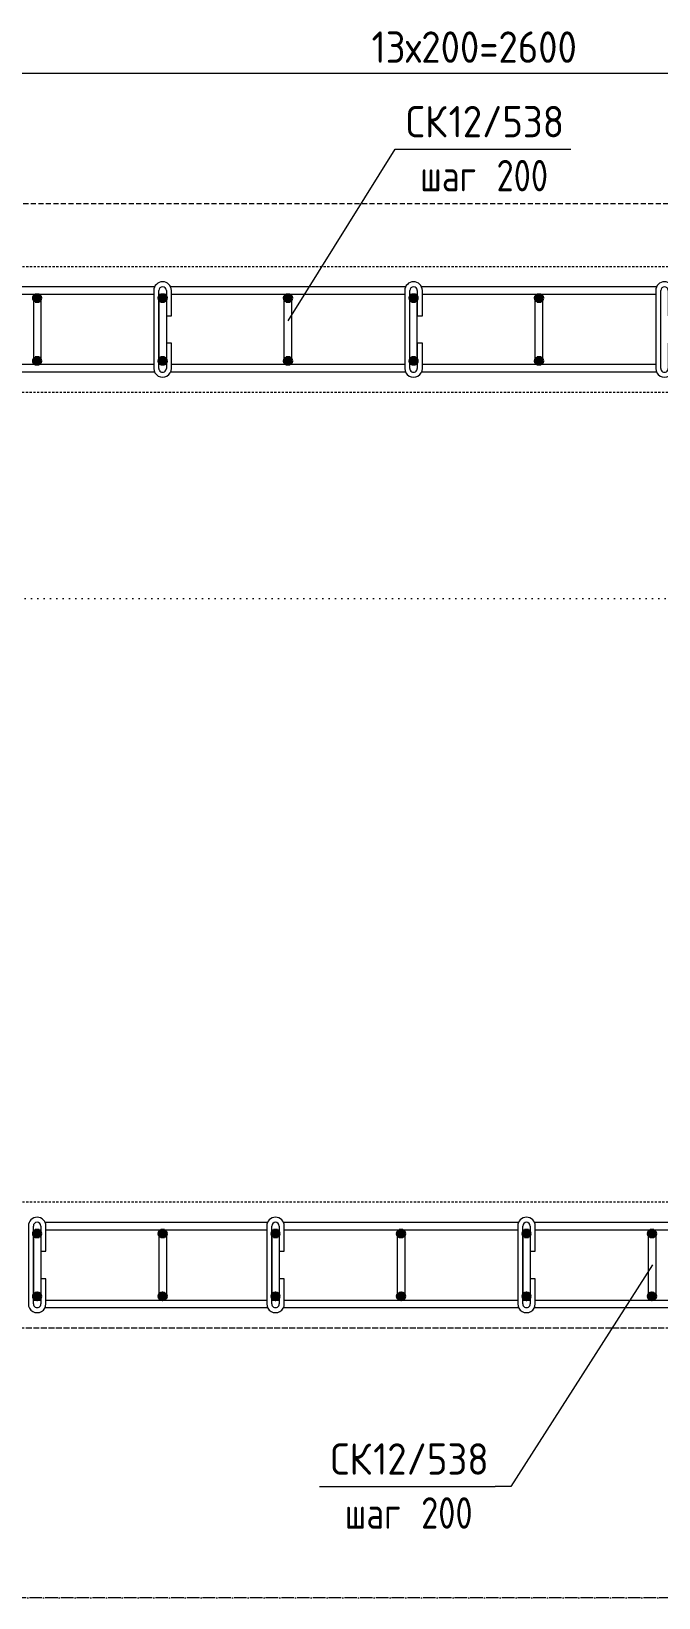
# Model space of a CAD drawing. Header units: millimetres. Extents: x -35709 to -15218, y -2926 to 78616.
# Drawn here: x -33939 to -32939, y 75905 to 78400 of the extents above; entities that cross this region are included whole.
import ezdxf

# ---------------------------------------------------------------- set-up
doc = ezdxf.new("R2010")
doc.units = ezdxf.units.MM
for name, pattern in [('01 Штриховая _4 мм_', [6, 3.5, -2.5]), ('01 Штриховая _8 мм_', [12, 8, -4]), ('02 Штрихпунктирная _20 мм_', [25, 20, -2.5, 0, -2.5]), ('04 Пунктир 10мм', [10, 0, -10])]:
    doc.linetypes.add(name, pattern=pattern)
for name, color, linetype, lineweight in [('AA_Dim', 7, 'Continuous', 9), ('AA_Dim-20', 7, 'Continuous', 9), ('AA_Oformlenie', 7, 'Continuous', 9), ('AA_Razrez', 7, 'Continuous', 9), ('AA_Vinoska', 7, 'Continuous', 9), ('KR_Armatura', 7, 'Continuous', 20), ('KR_Armatura_Tonkie', 7, 'Continuous', 20), ('Оси', 7, 'Continuous', 9)]:
    doc.layers.add(name, color=color, linetype=linetype, lineweight=lineweight)
doc.layers.add('AF_Stena_Опалубка', color=7, linetype='Continuous', lineweight=20, true_color=0x0063c6)
doc.layers.add('KR_Fundament', color=7, linetype='Continuous', lineweight=20, true_color=0x804000)
doc.styles.add('ISOCPEUR_1', font='isocpeur.TTF', dxfattribs={"width": 0.9, "height": 50})
doc.styles.add('ISOCPEUR_2', font='isocpeur.TTF', dxfattribs={"width": 0.8, "height": 50})
doc.dimstyles.new('00_Точн_3_знака__прозр_', dxfattribs={"dimscale": 304.8, "dimtxt": 50.137748, "dimasz": 0.111549, "dimexe": 0.098425, "dimexo": 0.065617, "dimgap": 0.006562, "dimtad": 1, "dimdec": 3, "dimrnd": 0.001, "dimdsep": 46, "dimtxsty": 'ISOCPEUR_1', "dimblk1": 'OBLIQUE', "dimblk2": 'OBLIQUE', "dimsah": 1, "dimcen": 0.09, "dimdle": 0.098425, "dimazin": 0, "dimtfac": 1, "dimtdec": 4, "dimtix": 1, "dimtmove": 0, "dimatfit": 3, "dimfxl": 1, "dimtvp": 1, "dimtolj": 1, "dimtzin": 0, "dimlwd": 18, "dimlwe": 18, "dimarcsym": 2})

# ---------------------------------------------------------------- blocks, each defined once
blk = doc.blocks.new('079_Шпилька _ЭлУзла_ - d8 А240-3884576-План армирования стен')
at = {"layer": 'AA_Oformlenie'}
for p, q in [((40, 14), (0, 14)), ((0, 6), (40, 6)), ((40, 6), (40, 14)), ((124, 14), (84, 14)), ((84, 14), (84, 6)), ((84, 6), (124, 6)), ((124, -6), (0, -6)), ((0, -14), (124, -14))]:
    blk.add_line(p, q, dxfattribs=at)
for centre, radius, start, end in [((0, 0), 14, 90, 270), ((0, 0), 6, 90, 270), ((124, 0), 14, 270, 90), ((124, 0), 6, 270, 90)]:
    blk.add_arc(centre, radius, start, end, dxfattribs=at)
blk = doc.blocks.new('DIMBLOCK10-План армирования стен')
at = {"layer": 'AA_Dim-20', "color": 30, "lineweight": 18, "true_color": 0xff8000, "transparency": 16777216}
for p, q in [((-34630.1, 78332.6), (-34630.1, 78362.6)), ((-34530.1, 78332.6), (-34530.1, 78362.6)), ((-31930.1, 78332.6), (-31930.1, 78362.6)), ((-34630.1, 78332.6), (-34630.1, 78001)), ((-31930.1, 78332.6), (-34530.1, 78332.6)), ((-34530.1, 78332.6), (-34530.1, 78001)), ((-31930.1, 78332.6), (-31930.1, 78001))]:
    blk.add_line(p, q, dxfattribs=at)
at = {"layer": 'AA_Dim-20', "color": 30, "lineweight": 30, "true_color": 0xff8000, "transparency": 16777216}
for p, q in [((-34630.1, 78332.6), (-34613.1, 78349.6)), ((-34530.1, 78332.6), (-34513.1, 78349.6)), ((-31930.1, 78332.6), (-31913.1, 78349.6)), ((-34630.1, 78332.6), (-34647.1, 78315.6)), ((-34530.1, 78332.6), (-34547.1, 78315.6)), ((-31930.1, 78332.6), (-31947.1, 78315.6))]:
    blk.add_line(p, q, dxfattribs=at)
at = {"layer": 'AA_Dim-20', "color": 0, "lineweight": 18, "transparency": 16777216, "insert": (-33397, 78399.8), "char_height": 50, "width": 400.724, "attachment_point": 1, "line_spacing_factor": 1.135194, "style": 'ISOCPEUR_1'}
blk.add_mtext('13х200=2600', dxfattribs=at)
blk = doc.blocks.new('_None')
blk = doc.blocks.new('042_М_Арматуры - Диам длина поз _ Шаг-2260295-План армирования стен')
at = {"layer": 'AA_Vinoska'}
blk.add_line((-7, 0), (7, 0), dxfattribs=at)

msp = doc.modelspace()

# ---------------------------------------------------------------- hatches: boundary and pattern name
at = {"layer": 'KR_Armatura', "lineweight": 35}
h = msp.add_hatch(color=256, dxfattribs=at)
edge = h.paths.add_edge_path()
edge.add_arc((-33930.0616, 77975), 6, 0, 360)
for points in [[(-33933.0616, 77969.8038), (-33927.0616, 77969.8038), (-33924.0616, 77975), (-33927.0616, 77980.1962), (-33933.0616, 77980.1962), (-33936.0616, 77975)], [(-33733.0616, 77969.8038), (-33727.0616, 77969.8038), (-33724.0616, 77975), (-33727.0616, 77980.1962), (-33733.0616, 77980.1962), (-33736.0616, 77975)], [(-33533.0616, 77969.8038), (-33527.0616, 77969.8038), (-33524.0616, 77975), (-33527.0616, 77980.1962), (-33533.0616, 77980.1962), (-33536.0616, 77975)], [(-33333.0616, 77969.8038), (-33327.0616, 77969.8038), (-33324.0616, 77975), (-33327.0616, 77980.1962), (-33333.0616, 77980.1962), (-33336.0616, 77975)], [(-33133.0616, 77969.8038), (-33127.0616, 77969.8038), (-33124.0616, 77975), (-33127.0616, 77980.1962), (-33133.0616, 77980.1962), (-33136.0616, 77975)], [(-33933.0616, 77869.8038), (-33927.0616, 77869.8038), (-33924.0616, 77875), (-33927.0616, 77880.1962), (-33933.0616, 77880.1962), (-33936.0616, 77875)], [(-33727.0616, 77869.8038), (-33724.0616, 77875), (-33727.0616, 77880.1962), (-33733.0616, 77880.1962), (-33736.0616, 77875), (-33733.0616, 77869.8038)], [(-33533.0616, 77869.8038), (-33527.0616, 77869.8038), (-33524.0616, 77875), (-33527.0616, 77880.1962), (-33533.0616, 77880.1962), (-33536.0616, 77875)], [(-33333.0616, 77869.8038), (-33327.0616, 77869.8038), (-33324.0616, 77875), (-33327.0616, 77880.1962), (-33333.0616, 77880.1962), (-33336.0616, 77875)], [(-33133.0616, 77869.8038), (-33127.0616, 77869.8038), (-33124.0616, 77875), (-33127.0616, 77880.1962), (-33133.0616, 77880.1962), (-33136.0616, 77875)], [(-33933.0616, 76479.8038), (-33927.0616, 76479.8038), (-33924.0616, 76485), (-33927.0616, 76490.1962), (-33933.0616, 76490.1962), (-33936.0616, 76485)], [(-33733.0616, 76479.8038), (-33727.0616, 76479.8038), (-33724.0616, 76485), (-33727.0616, 76490.1962), (-33733.0616, 76490.1962), (-33736.0616, 76485)], [(-33553.0616, 76479.8038), (-33547.0616, 76479.8038), (-33544.0616, 76485), (-33547.0616, 76490.1962), (-33553.0616, 76490.1962), (-33556.0616, 76485)], [(-33353.0616, 76479.8038), (-33347.0616, 76479.8038), (-33344.0616, 76485), (-33347.0616, 76490.1962), (-33353.0616, 76490.1962), (-33356.0616, 76485)], [(-33153.0616, 76479.8038), (-33147.0616, 76479.8038), (-33144.0616, 76485), (-33147.0616, 76490.1962), (-33153.0616, 76490.1962), (-33156.0616, 76485)], [(-32949.4771, 76479.8038), (-32947.0616, 76479.8038), (-32944.0616, 76485), (-32947.0616, 76490.1962), (-32953.0616, 76490.1962), (-32956.0616, 76485), (-32953.0616, 76479.8038)], [(-33933.0616, 76379.8038), (-33927.0616, 76379.8038), (-33924.0616, 76385), (-33927.0616, 76390.1962), (-33933.0616, 76390.1962), (-33936.0616, 76385)], [(-33733.0616, 76379.8038), (-33727.0616, 76379.8038), (-33724.0616, 76385), (-33727.0616, 76390.1962), (-33733.0616, 76390.1962), (-33736.0616, 76385)], [(-33553.0616, 76379.8038), (-33547.0616, 76379.8038), (-33544.0616, 76385), (-33547.0616, 76390.1962), (-33553.0616, 76390.1962), (-33556.0616, 76385)], [(-33353.0616, 76379.8038), (-33347.0616, 76379.8038), (-33344.0616, 76385), (-33347.0616, 76390.1962), (-33353.0616, 76390.1962), (-33356.0616, 76385)], [(-33153.0616, 76379.8038), (-33147.0616, 76379.8038), (-33144.0616, 76385), (-33147.0616, 76390.1962), (-33153.0616, 76390.1962), (-33156.0616, 76385)], [(-32949.4771, 76379.8038), (-32947.0616, 76379.8038), (-32944.0616, 76385), (-32947.0616, 76390.1962), (-32953.0616, 76390.1962), (-32956.0616, 76385), (-32953.0616, 76379.8038)]]:
    msp.add_hatch(color=256, dxfattribs=at).paths.add_polyline_path(points)
h = msp.add_hatch(color=256, dxfattribs=at)
edge = h.paths.add_edge_path()
edge.add_arc((-33730.0616, 77975), 6, 0, 360)
h = msp.add_hatch(color=256, dxfattribs=at)
edge = h.paths.add_edge_path()
edge.add_arc((-33530.0616, 77975), 6, 0, 360)
h = msp.add_hatch(color=256, dxfattribs=at)
edge = h.paths.add_edge_path()
edge.add_arc((-33330.0616, 77975), 6, 0, 360)
h = msp.add_hatch(color=256, dxfattribs=at)
edge = h.paths.add_edge_path()
edge.add_arc((-33130.0616, 77975), 6, 0, 360)
h = msp.add_hatch(color=256, dxfattribs=at)
edge = h.paths.add_edge_path()
edge.add_arc((-33930.0616, 77875), 6, 0, 360)
h = msp.add_hatch(color=256, dxfattribs=at)
edge = h.paths.add_edge_path()
edge.add_arc((-33730.0616, 77875), 6, 0, 360)
h = msp.add_hatch(color=256, dxfattribs=at)
edge = h.paths.add_edge_path()
edge.add_arc((-33530.0616, 77875), 6, 0, 360)
h = msp.add_hatch(color=256, dxfattribs=at)
edge = h.paths.add_edge_path()
edge.add_arc((-33330.0616, 77875), 6, 0, 360)
h = msp.add_hatch(color=256, dxfattribs=at)
edge = h.paths.add_edge_path()
edge.add_arc((-33130.0616, 77875), 6, 0, 360)
h = msp.add_hatch(color=256, dxfattribs=at)
edge = h.paths.add_edge_path()
edge.add_arc((-33930.0616, 76485), 6, 0, 360)
h = msp.add_hatch(color=256, dxfattribs=at)
edge = h.paths.add_edge_path()
edge.add_arc((-33730.0616, 76485), 6, 0, 360)
h = msp.add_hatch(color=256, dxfattribs=at)
edge = h.paths.add_edge_path()
edge.add_arc((-33550.0616, 76485), 6, 0, 360)
h = msp.add_hatch(color=256, dxfattribs=at)
edge = h.paths.add_edge_path()
edge.add_arc((-33350.0616, 76485), 6, 0, 360)
h = msp.add_hatch(color=256, dxfattribs=at)
edge = h.paths.add_edge_path()
edge.add_arc((-33150.0616, 76485), 6, 0, 360)
h = msp.add_hatch(color=256, dxfattribs=at)
edge = h.paths.add_edge_path()
edge.add_arc((-32950.0616, 76485), 6, 0, 360)
h = msp.add_hatch(color=256, dxfattribs=at)
edge = h.paths.add_edge_path()
edge.add_arc((-33930.0616, 76385), 6, 0, 360)
h = msp.add_hatch(color=256, dxfattribs=at)
edge = h.paths.add_edge_path()
edge.add_arc((-33730.0616, 76385), 6, 0, 360)
h = msp.add_hatch(color=256, dxfattribs=at)
edge = h.paths.add_edge_path()
edge.add_arc((-33550.0616, 76385), 6, 0, 360)
h = msp.add_hatch(color=256, dxfattribs=at)
edge = h.paths.add_edge_path()
edge.add_arc((-33350.0616, 76385), 6, 0, 360)
h = msp.add_hatch(color=256, dxfattribs=at)
edge = h.paths.add_edge_path()
edge.add_arc((-33150.0616, 76385), 6, 0, 360)
h = msp.add_hatch(color=256, dxfattribs=at)
edge = h.paths.add_edge_path()
edge.add_arc((-32950.0616, 76385), 6, 0, 360)

# ---------------------------------------------------------------- linework, layer by layer
at = {"layer": 'AA_Razrez', "color": 7, "linetype": '04 Пунктир 10мм', "true_color": 0xffffff}
msp.add_line((-29111.3287, 77496.3546), (-35325.5508, 77496.3546), dxfattribs=at)
at = {"layer": 'AA_Vinoska'}
for p, q in [((-33530.0616, 77939), (-33359.5923, 78212.0667)), ((-32949.3051, 76435.0707), (-33175.0143, 76081.8874)), ((-33175.0143, 76081.8874), (-33199.8391, 76081.8874))]:
    msp.add_line(p, q, dxfattribs=at)
at = {"layer": 'AF_Stena_Опалубка', "linetype": '01 Штриховая _4 мм_'}
for p, q in [((-31880.0616, 78025), (-34680.0616, 78025)), ((-34680.0616, 77825), (-31880.0616, 77825)), ((-31880.0616, 76535), (-34680.0616, 76535)), ((-34680.0616, 76335), (-31880.0616, 76335))]:
    msp.add_line(p, q, dxfattribs=at)
at = {"layer": 'KR_Armatura', "lineweight": 35}
for p, q in [((-33933.0616, 77980.1962), (-33936.0616, 77975)), ((-33936.0616, 77975), (-33933.0616, 77969.8038)), ((-33927.0616, 77980.1962), (-33933.0616, 77980.1962)), ((-33933.0616, 77969.8038), (-33927.0616, 77969.8038)), ((-33924.0616, 77975), (-33927.0616, 77980.1962)), ((-33927.0616, 77969.8038), (-33924.0616, 77975)), ((-33733.0616, 77980.1962), (-33736.0616, 77975)), ((-33736.0616, 77975), (-33733.0616, 77969.8038)), ((-33727.0616, 77980.1962), (-33733.0616, 77980.1962)), ((-33733.0616, 77969.8038), (-33727.0616, 77969.8038)), ((-33724.0616, 77975), (-33727.0616, 77980.1962)), ((-33727.0616, 77969.8038), (-33724.0616, 77975)), ((-33533.0616, 77980.1962), (-33536.0616, 77975)), ((-33536.0616, 77975), (-33533.0616, 77969.8038)), ((-33527.0616, 77980.1962), (-33533.0616, 77980.1962)), ((-33533.0616, 77969.8038), (-33527.0616, 77969.8038)), ((-33524.0616, 77975), (-33527.0616, 77980.1962)), ((-33527.0616, 77969.8038), (-33524.0616, 77975)), ((-33333.0616, 77980.1962), (-33336.0616, 77975)), ((-33336.0616, 77975), (-33333.0616, 77969.8038)), ((-33327.0616, 77980.1962), (-33333.0616, 77980.1962)), ((-33333.0616, 77969.8038), (-33327.0616, 77969.8038)), ((-33324.0616, 77975), (-33327.0616, 77980.1962)), ((-33327.0616, 77969.8038), (-33324.0616, 77975)), ((-33133.0616, 77980.1962), (-33136.0616, 77975)), ((-33136.0616, 77975), (-33133.0616, 77969.8038)), ((-33127.0616, 77980.1962), (-33133.0616, 77980.1962)), ((-33133.0616, 77969.8038), (-33127.0616, 77969.8038)), ((-33124.0616, 77975), (-33127.0616, 77980.1962)), ((-33127.0616, 77969.8038), (-33124.0616, 77975)), ((-33933.0616, 77880.1962), (-33936.0616, 77875)), ((-33936.0616, 77875), (-33933.0616, 77869.8038)), ((-33927.0616, 77880.1962), (-33933.0616, 77880.1962)), ((-33933.0616, 77869.8038), (-33927.0616, 77869.8038)), ((-33924.0616, 77875), (-33927.0616, 77880.1962)), ((-33927.0616, 77869.8038), (-33924.0616, 77875)), ((-33733.0616, 77880.1962), (-33736.0616, 77875)), ((-33736.0616, 77875), (-33733.0616, 77869.8038)), ((-33727.0616, 77880.1962), (-33733.0616, 77880.1962)), ((-33733.0616, 77869.8038), (-33727.0616, 77869.8038)), ((-33724.0616, 77875), (-33727.0616, 77880.1962)), ((-33727.0616, 77869.8038), (-33724.0616, 77875)), ((-33533.0616, 77880.1962), (-33536.0616, 77875)), ((-33536.0616, 77875), (-33533.0616, 77869.8038)), ((-33527.0616, 77880.1962), (-33533.0616, 77880.1962)), ((-33533.0616, 77869.8038), (-33527.0616, 77869.8038)), ((-33524.0616, 77875), (-33527.0616, 77880.1962)), ((-33527.0616, 77869.8038), (-33524.0616, 77875)), ((-33333.0616, 77880.1962), (-33336.0616, 77875)), ((-33336.0616, 77875), (-33333.0616, 77869.8038)), ((-33327.0616, 77880.1962), (-33333.0616, 77880.1962)), ((-33333.0616, 77869.8038), (-33327.0616, 77869.8038)), ((-33324.0616, 77875), (-33327.0616, 77880.1962)), ((-33327.0616, 77869.8038), (-33324.0616, 77875)), ((-33133.0616, 77880.1962), (-33136.0616, 77875)), ((-33136.0616, 77875), (-33133.0616, 77869.8038)), ((-33127.0616, 77880.1962), (-33133.0616, 77880.1962)), ((-33133.0616, 77869.8038), (-33127.0616, 77869.8038)), ((-33124.0616, 77875), (-33127.0616, 77880.1962)), ((-33127.0616, 77869.8038), (-33124.0616, 77875)), ((-33933.0616, 76490.1962), (-33936.0616, 76485)), ((-33936.0616, 76485), (-33933.0616, 76479.8038)), ((-33927.0616, 76490.1962), (-33933.0616, 76490.1962)), ((-33933.0616, 76479.8038), (-33927.0616, 76479.8038)), ((-33924.0616, 76485), (-33927.0616, 76490.1962)), ((-33927.0616, 76479.8038), (-33924.0616, 76485)), ((-33733.0616, 76490.1962), (-33736.0616, 76485)), ((-33736.0616, 76485), (-33733.0616, 76479.8038)), ((-33727.0616, 76490.1962), (-33733.0616, 76490.1962)), ((-33733.0616, 76479.8038), (-33727.0616, 76479.8038)), ((-33724.0616, 76485), (-33727.0616, 76490.1962)), ((-33727.0616, 76479.8038), (-33724.0616, 76485)), ((-33553.0616, 76490.1962), (-33556.0616, 76485)), ((-33556.0616, 76485), (-33553.0616, 76479.8038)), ((-33547.0616, 76490.1962), (-33553.0616, 76490.1962)), ((-33553.0616, 76479.8038), (-33547.0616, 76479.8038)), ((-33544.0616, 76485), (-33547.0616, 76490.1962)), ((-33547.0616, 76479.8038), (-33544.0616, 76485)), ((-33353.0616, 76490.1962), (-33356.0616, 76485)), ((-33356.0616, 76485), (-33353.0616, 76479.8038)), ((-33347.0616, 76490.1962), (-33353.0616, 76490.1962)), ((-33353.0616, 76479.8038), (-33347.0616, 76479.8038)), ((-33344.0616, 76485), (-33347.0616, 76490.1962)), ((-33347.0616, 76479.8038), (-33344.0616, 76485)), ((-33153.0616, 76490.1962), (-33156.0616, 76485)), ((-33156.0616, 76485), (-33153.0616, 76479.8038)), ((-33147.0616, 76490.1962), (-33153.0616, 76490.1962)), ((-33153.0616, 76479.8038), (-33147.0616, 76479.8038)), ((-33144.0616, 76485), (-33147.0616, 76490.1962)), ((-33147.0616, 76479.8038), (-33144.0616, 76485)), ((-32953.0616, 76490.1962), (-32956.0616, 76485)), ((-32956.0616, 76485), (-32953.0616, 76479.8038)), ((-32947.0616, 76490.1962), (-32953.0616, 76490.1962)), ((-32953.0616, 76479.8038), (-32949.4771, 76479.8038)), ((-32949.4771, 76479.8038), (-32947.0616, 76479.8038)), ((-32944.0616, 76485), (-32947.0616, 76490.1962)), ((-32947.0616, 76479.8038), (-32944.0616, 76485)), ((-33933.0616, 76390.1962), (-33936.0616, 76385)), ((-33936.0616, 76385), (-33933.0616, 76379.8038)), ((-33927.0616, 76390.1962), (-33933.0616, 76390.1962)), ((-33933.0616, 76379.8038), (-33927.0616, 76379.8038)), ((-33924.0616, 76385), (-33927.0616, 76390.1962)), ((-33927.0616, 76379.8038), (-33924.0616, 76385)), ((-33733.0616, 76390.1962), (-33736.0616, 76385)), ((-33736.0616, 76385), (-33733.0616, 76379.8038)), ((-33727.0616, 76390.1962), (-33733.0616, 76390.1962)), ((-33733.0616, 76379.8038), (-33727.0616, 76379.8038)), ((-33724.0616, 76385), (-33727.0616, 76390.1962)), ((-33727.0616, 76379.8038), (-33724.0616, 76385)), ((-33553.0616, 76390.1962), (-33556.0616, 76385)), ((-33556.0616, 76385), (-33553.0616, 76379.8038)), ((-33547.0616, 76390.1962), (-33553.0616, 76390.1962)), ((-33553.0616, 76379.8038), (-33547.0616, 76379.8038)), ((-33544.0616, 76385), (-33547.0616, 76390.1962)), ((-33547.0616, 76379.8038), (-33544.0616, 76385)), ((-33353.0616, 76390.1962), (-33356.0616, 76385)), ((-33356.0616, 76385), (-33353.0616, 76379.8038)), ((-33347.0616, 76390.1962), (-33353.0616, 76390.1962)), ((-33353.0616, 76379.8038), (-33347.0616, 76379.8038)), ((-33344.0616, 76385), (-33347.0616, 76390.1962)), ((-33347.0616, 76379.8038), (-33344.0616, 76385)), ((-33153.0616, 76390.1962), (-33156.0616, 76385)), ((-33156.0616, 76385), (-33153.0616, 76379.8038)), ((-33147.0616, 76390.1962), (-33153.0616, 76390.1962)), ((-33153.0616, 76379.8038), (-33147.0616, 76379.8038)), ((-33144.0616, 76385), (-33147.0616, 76390.1962)), ((-33147.0616, 76379.8038), (-33144.0616, 76385)), ((-32953.0616, 76390.1962), (-32956.0616, 76385)), ((-32956.0616, 76385), (-32953.0616, 76379.8038)), ((-32947.0616, 76390.1962), (-32953.0616, 76390.1962)), ((-32953.0616, 76379.8038), (-32949.4771, 76379.8038)), ((-32949.4771, 76379.8038), (-32947.0616, 76379.8038)), ((-32944.0616, 76385), (-32947.0616, 76390.1962)), ((-32947.0616, 76379.8038), (-32944.0616, 76385))]:
    msp.add_line(p, q, dxfattribs=at)
for centre in [(-33930.0616, 77975), (-33730.0616, 77975), (-33530.0616, 77975), (-33330.0616, 77975), (-33130.0616, 77975), (-33930.0616, 77875), (-33730.0616, 77875), (-33530.0616, 77875), (-33330.0616, 77875), (-33130.0616, 77875), (-33930.0616, 76485), (-33730.0616, 76485), (-33550.0616, 76485), (-33350.0616, 76485), (-33150.0616, 76485), (-32950.0616, 76485), (-33930.0616, 76385), (-33730.0616, 76385), (-33550.0616, 76385), (-33350.0616, 76385), (-33150.0616, 76385), (-32950.0616, 76385)]:
    msp.add_circle(centre, 6, dxfattribs=at)
at = {"layer": 'KR_Armatura_Tonkie'}
for p, q in [((-33742.6002, 77993), (-34117.523, 77993)), ((-33342.6002, 77993), (-33717.523, 77993)), ((-32942.6002, 77993), (-33317.523, 77993)), ((-33744.0616, 77981), (-34116.0616, 77981)), ((-33936.0616, 77975), (-33936.0616, 77939)), ((-33924.0616, 77975), (-33924.0616, 77939)), ((-33724.0616, 77981), (-33736.0616, 77981)), ((-33736.0616, 77975), (-33736.0616, 77939)), ((-33724.0616, 77975), (-33724.0616, 77939)), ((-33344.0616, 77981), (-33716.0616, 77981)), ((-33536.0616, 77939), (-33536.0616, 77975)), ((-33524.0616, 77939), (-33524.0616, 77975)), ((-33324.0616, 77981), (-33336.0616, 77981)), ((-33336.0616, 77939), (-33336.0616, 77975)), ((-33324.0616, 77939), (-33324.0616, 77975)), ((-32944.0616, 77981), (-33316.0616, 77981)), ((-33136.0616, 77939), (-33136.0616, 77975)), ((-33124.0616, 77939), (-33124.0616, 77975)), ((-33936.0616, 77939), (-33936.0616, 77911)), ((-33924.0616, 77939), (-33924.0616, 77911)), ((-33736.0616, 77939), (-33736.0616, 77911)), ((-33724.0616, 77939), (-33724.0616, 77911)), ((-33536.0616, 77911), (-33536.0616, 77939)), ((-33524.0616, 77911), (-33524.0616, 77939)), ((-33336.0616, 77911), (-33336.0616, 77939)), ((-33324.0616, 77911), (-33324.0616, 77939)), ((-33136.0616, 77911), (-33136.0616, 77939)), ((-33124.0616, 77911), (-33124.0616, 77939)), ((-33936.0616, 77911), (-33936.0616, 77875)), ((-33924.0616, 77911), (-33924.0616, 77875)), ((-33736.0616, 77911), (-33736.0616, 77875)), ((-33724.0616, 77911), (-33724.0616, 77875)), ((-33536.0616, 77875), (-33536.0616, 77911)), ((-33524.0616, 77875), (-33524.0616, 77911)), ((-33336.0616, 77875), (-33336.0616, 77911)), ((-33324.0616, 77875), (-33324.0616, 77911)), ((-33136.0616, 77875), (-33136.0616, 77911)), ((-33124.0616, 77875), (-33124.0616, 77911)), ((-33744.0616, 77869), (-34116.0616, 77869)), ((-33724.0616, 77869), (-33736.0616, 77869)), ((-33344.0616, 77869), (-33716.0616, 77869)), ((-33324.0616, 77869), (-33336.0616, 77869)), ((-32944.0616, 77869), (-33316.0616, 77869)), ((-33742.6002, 77857), (-34117.523, 77857)), ((-33342.6002, 77857), (-33717.523, 77857)), ((-32942.6002, 77857), (-33317.523, 77857)), ((-33917.523, 76503), (-33562.6002, 76503)), ((-33537.523, 76503), (-33162.6002, 76503)), ((-33137.523, 76503), (-32762.6002, 76503)), ((-33936.0616, 76491), (-33924.0616, 76491)), ((-33936.0616, 76485), (-33936.0616, 76449)), ((-33924.0616, 76485), (-33924.0616, 76449)), ((-33916.0616, 76491), (-33564.0616, 76491)), ((-33736.0616, 76485), (-33736.0616, 76449)), ((-33724.0616, 76485), (-33724.0616, 76449)), ((-33556.0616, 76491), (-33544.0616, 76491)), ((-33556.0616, 76485), (-33556.0616, 76449)), ((-33544.0616, 76485), (-33544.0616, 76449)), ((-33536.0616, 76491), (-33164.0616, 76491)), ((-33356.0616, 76485), (-33356.0616, 76449)), ((-33344.0616, 76485), (-33344.0616, 76449)), ((-33156.0616, 76491), (-33144.0616, 76491)), ((-33156.0616, 76485), (-33156.0616, 76449)), ((-33144.0616, 76485), (-33144.0616, 76449)), ((-33136.0616, 76491), (-32764.0616, 76491)), ((-32956.0616, 76485), (-32956.0616, 76449)), ((-32944.0616, 76485), (-32944.0616, 76449)), ((-33936.0616, 76449), (-33936.0616, 76421)), ((-33924.0616, 76449), (-33924.0616, 76421)), ((-33736.0616, 76449), (-33736.0616, 76421)), ((-33724.0616, 76449), (-33724.0616, 76421)), ((-33556.0616, 76449), (-33556.0616, 76421)), ((-33544.0616, 76449), (-33544.0616, 76421)), ((-33356.0616, 76449), (-33356.0616, 76421)), ((-33344.0616, 76449), (-33344.0616, 76421)), ((-33156.0616, 76449), (-33156.0616, 76421)), ((-33144.0616, 76449), (-33144.0616, 76421)), ((-32956.0616, 76449), (-32956.0616, 76421)), ((-32944.0616, 76449), (-32944.0616, 76421)), ((-33936.0616, 76421), (-33936.0616, 76385)), ((-33924.0616, 76421), (-33924.0616, 76385)), ((-33736.0616, 76421), (-33736.0616, 76385)), ((-33724.0616, 76421), (-33724.0616, 76385)), ((-33556.0616, 76421), (-33556.0616, 76385)), ((-33544.0616, 76421), (-33544.0616, 76385)), ((-33356.0616, 76421), (-33356.0616, 76385)), ((-33344.0616, 76421), (-33344.0616, 76385)), ((-33156.0616, 76421), (-33156.0616, 76385)), ((-33144.0616, 76421), (-33144.0616, 76385)), ((-32956.0616, 76421), (-32956.0616, 76385)), ((-32944.0616, 76421), (-32944.0616, 76385)), ((-33936.0616, 76379), (-33924.0616, 76379)), ((-33916.0616, 76379), (-33564.0616, 76379)), ((-33556.0616, 76379), (-33544.0616, 76379)), ((-33536.0616, 76379), (-33164.0616, 76379)), ((-33156.0616, 76379), (-33144.0616, 76379)), ((-33136.0616, 76379), (-32764.0616, 76379)), ((-33917.523, 76367), (-33562.6002, 76367)), ((-33537.523, 76367), (-33162.6002, 76367)), ((-33137.523, 76367), (-32762.6002, 76367))]:
    msp.add_line(p, q, dxfattribs=at)
for centre, start, end in [((-33930.0616, 77975), 0, 180), ((-33730.0616, 77975), 0, 180), ((-33530.0616, 77975), 0, 180), ((-33330.0616, 77975), 0, 180), ((-33130.0616, 77975), 0, 180), ((-33930.0616, 77875), 180, 0), ((-33730.0616, 77875), 180, 0), ((-33530.0616, 77875), 180, 0), ((-33330.0616, 77875), 180, 0), ((-33130.0616, 77875), 180, 0), ((-33930.0616, 76485), 0, 180), ((-33730.0616, 76485), 0, 180), ((-33550.0616, 76485), 0, 180), ((-33350.0616, 76485), 0, 180), ((-33150.0616, 76485), 0, 180), ((-32950.0616, 76485), 0, 180), ((-33930.0616, 76385), 180, 0), ((-33730.0616, 76385), 180, 0), ((-33550.0616, 76385), 180, 0), ((-33350.0616, 76385), 180, 0), ((-33150.0616, 76385), 180, 0), ((-32950.0616, 76385), 180, 0)]:
    msp.add_arc(centre, 6, start, end, dxfattribs=at)
at = {"layer": 'KR_Fundament', "linetype": '01 Штриховая _8 мм_'}
for p, q in [((-29660.0616, 78125), (-34980.0616, 78125)), ((-34980.0616, 76335), (-29660.0616, 76335))]:
    msp.add_line(p, q, dxfattribs=at)
at = {"layer": 'Оси', "linetype": '02 Штрихпунктирная _20 мм_'}
msp.add_line((-28927.4716, 75905), (-34748.5887, 75905), dxfattribs=at)

# ---------------------------------------------------------------- block references
at = {"layer": 'AA_Oformlenie', "rotation": 269.9999999999996}
for p in [(-33730.0616, 77987), (-33330.0616, 77987), (-32930.0616, 77987), (-33930.0616, 76497), (-33550.0616, 76497), (-33150.0616, 76497)]:
    msp.add_blockref('079_Шпилька _ЭлУзла_ - d8 А240-3884576-План армирования стен', p, dxfattribs=at)
at = {"layer": 'AA_Vinoska', "xscale": 19.99999999999999, "yscale": 19.99999999999999, "zscale": 19.99999999999999}
for p in [(-33219.5923, 78212.0667), (-33339.8391, 76081.8874)]:
    msp.add_blockref('042_М_Арматуры - Диам длина поз _ Шаг-2260295-План армирования стен', p, dxfattribs=at)

# ---------------------------------------------------------------- texts
at = {"layer": 'AA_Vinoska', "char_height": 50, "attachment_point": 1}
for s, insert, width, style in [('СК', (-33342.0695, 78281.0717), 82.253137, 'ISOCPEUR_1'), ('12/538', (-33274.2039, 78281.0717), 222.227775, 'ISOCPEUR_1'), (' 200', (-33223.2511, 78195.0906), 133.4008, 'ISOCPEUR_2'), ('шаг', (-33319.5595, 78195.0906), 116.7257, 'ISOCPEUR_2'), ('СК', (-33462.3163, 76150.8924), 82.253137, 'ISOCPEUR_1'), ('12/538', (-33394.4507, 76150.8924), 222.227775, 'ISOCPEUR_1'), ('шаг', (-33439.8063, 76064.9113), 116.7257, 'ISOCPEUR_2'), (' 200', (-33343.498, 76064.9113), 133.4008, 'ISOCPEUR_2')]:
    msp.add_mtext(s, dxfattribs=dict(at, insert=insert, width=width, style=style))

# ---------------------------------------------------------------- dimensions: what is measured, and where the dimension line sits
at = {"layer": 'AA_Dim', "color": 30, "lineweight": 18, "true_color": 0xff8000}
dim = msp.add_linear_dim(base=(-34530.0616, 78332.625), p1=(-31930.0616, 77981), p2=(-34530.0616, 77981), text='13х200=2600', dimstyle='00_Точн_3_знака__прозр_', override={"dimpost": '<>', "dimblk1": 'None', "dimblk2": 'None', "dimsah": 1, "dimfxl": 2600}, dxfattribs=at)
dim.commit()
dim.dimension.update_dxf_attribs({"geometry": 'DIMBLOCK10-План армирования стен', "text_midpoint": (-33230.0616, 78359.625)})

doc.saveas('drawing.dxf')
